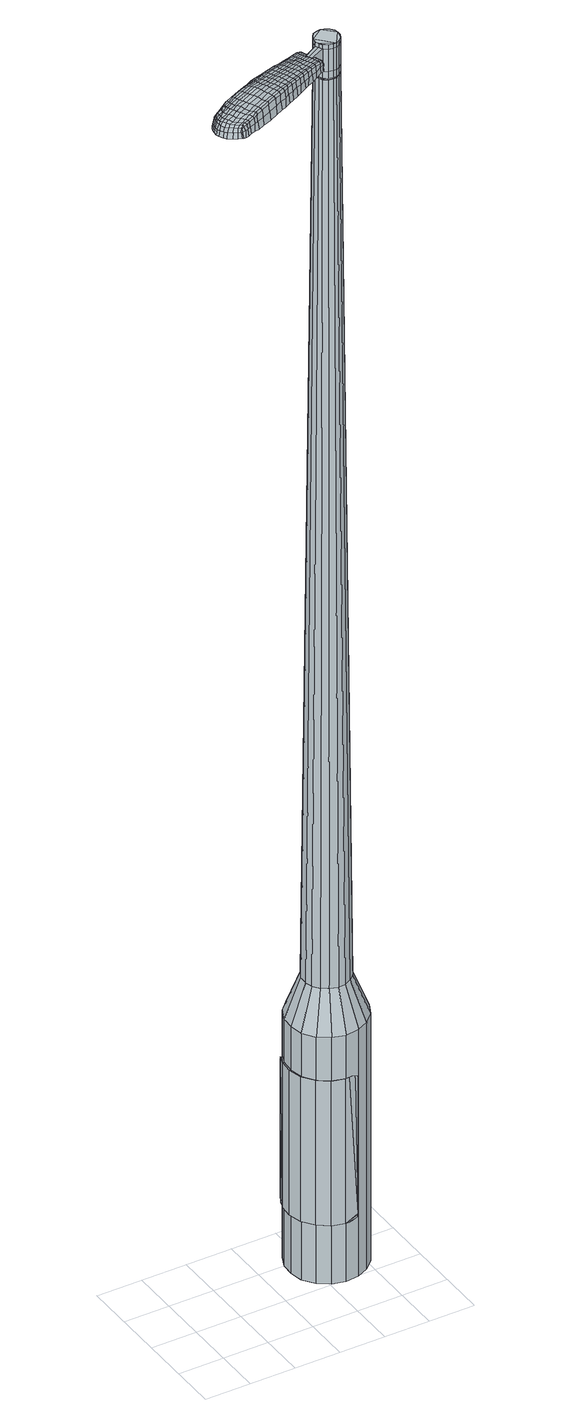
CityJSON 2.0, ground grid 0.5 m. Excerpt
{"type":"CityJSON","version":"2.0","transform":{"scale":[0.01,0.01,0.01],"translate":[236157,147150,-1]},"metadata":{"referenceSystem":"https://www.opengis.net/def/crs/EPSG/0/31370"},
"CityObjects":{
"object1":{"type":"GenericCityObject","attributes":{"cluster":450,"mean_distance_to_centroid":0.283,"new_centroid_x":236158.71,"new_centroid_y":147150.92,"mean_distance_to_camera":7.5,"H1":9.42,"H2":6.84,"Z_final":109.99,"cluster2":-1,"proj_x":236156.72,"proj_y":147146.68,"id_line":53721,"bearing_l":295.13,"distance":4.68,"orientation":"right","G_obj":205.13},"geometry":[{"type":"MultiSurface","lod":"2","boundaries":[[[0,1,2,3]],[[1,4,5,2]],[[4,6,7,5]],[[6,8,9,7]],[[8,10,11,9]],[[10,12,13,11]],[[12,14,15,13]],[[14,16,17,15]],[[16,18,19,17]],[[18,20,21,19]],[[20,22,23,21]],[[22,24,25,23]],[[24,26,27,25]],[[26,28,29,27]],[[28,30,31,29]],[[30,32,33,31]],[[32,34,35,33]],[[34,0,3,35]],[[36,37,38,39]],[[38,40,41,42]],[[41,43,42]],[[42,44,45,46]],[[45,47,46]],[[46,48,49,50]],[[49,51,50]],[[42,46,50,38]],[[50,52,39,38]],[[53,36,39]],[[2,5,7,35]],[[7,9,11,15]],[[11,13,15]],[[15,17,19,23]],[[19,21,23]],[[23,25,27,31]],[[27,29,31]],[[15,23,31,7]],[[31,33,35,7]],[[3,2,35]],[[1,0,54,55]],[[0,34,56,54]],[[34,32,57,56]],[[32,30,58,57]],[[30,28,59,58]],[[28,26,60,59]],[[26,24,61,60]],[[24,22,62,61]],[[22,20,63,62]],[[20,18,64,63]],[[18,16,65,64]],[[16,14,66,65]],[[14,12,67,66]],[[12,10,68,67]],[[10,8,69,68]],[[8,6,70,69]],[[6,4,71,70]],[[4,1,55,71]],[[55,54,72,73]],[[54,56,74,72]],[[56,57,75,74]],[[57,58,76,75]],[[58,59,77,76]],[[59,60,78,77]],[[60,61,79,78]],[[61,62,80,79]],[[62,63,81,80]],[[63,64,82,81]],[[64,65,83,82]],[[65,66,84,83]],[[66,67,85,84]],[[67,68,86,85]],[[68,69,87,86]],[[69,70,88,87]],[[70,71,89,88]],[[71,55,73,89]],[[72,90,91,92]],[[93,94,90,72]],[[95,96,94,93]],[[97,98,96,95]],[[99,100,98,97]],[[101,102,100,99]],[[103,104,102,101]],[[105,106,104,103]],[[81,107,106,105]],[[108,109,107,81]],[[83,110,109,108]],[[111,112,110,83]],[[113,114,112,111]],[[86,115,114,113]],[[116,117,115,86]],[[88,118,117,116]],[[89,119,118,88]],[[92,91,119,89]],[[120,121,122,123]],[[124,120,123,125]],[[126,124,125,127]],[[128,126,127,129]],[[130,128,129,131]],[[132,130,131,133]],[[134,132,133,135]],[[136,134,135,137]],[[138,136,137,139]],[[140,138,139,141]],[[142,140,141,143]],[[144,142,143,145]],[[146,144,145,147]],[[148,146,147,149]],[[150,148,149,151]],[[152,150,151,153]],[[73,72,92]],[[74,93,72]],[[74,75,95,93]],[[75,76,97,95]],[[76,77,99,97]],[[77,78,101,99]],[[78,79,103,101]],[[79,80,105,103]],[[80,81,105]],[[82,108,81]],[[82,83,108]],[[84,111,83]],[[84,85,113,111]],[[85,86,113]],[[87,116,86]],[[87,88,116]],[[73,92,89]],[[154,91,90]],[[154,119,91]],[[155,117,118]],[[155,115,117]],[[156,114,115]],[[156,157,112,114]],[[157,110,112]],[[158,109,110]],[[158,107,109]],[[159,106,107]],[[159,160,104,106]],[[160,161,102,104]],[[161,162,100,102]],[[162,163,98,100]],[[163,164,96,98]],[[164,165,94,96]],[[165,90,94]],[[39,52,152,166]],[[154,90,167,153]],[[53,39,166,121]],[[90,165,122,167]],[[36,53,121,120]],[[165,164,123,122]],[[37,36,120,124]],[[164,163,125,123]],[[38,37,124,126]],[[163,162,127,125]],[[40,38,126,128]],[[162,161,129,127]],[[41,40,128,130]],[[161,160,131,129]],[[43,41,130,132]],[[160,159,133,131]],[[42,43,132,134]],[[159,107,135,133]],[[44,42,134,136]],[[107,158,137,135]],[[45,44,136,138]],[[158,110,139,137]],[[47,45,138,140]],[[110,157,141,139]],[[46,47,140,142]],[[157,156,143,141]],[[48,46,142,144]],[[156,115,145,143]],[[49,48,144,146]],[[115,155,147,145]],[[51,49,146,148]],[[155,118,149,147]],[[50,51,148,150]],[[118,119,151,149]],[[52,50,150,152]],[[119,154,153,151]],[[152,153,168,169]],[[153,167,170,168]],[[167,122,171,170]],[[122,121,172,171]],[[121,166,173,172]],[[166,152,169,173]],[[174,175,176,177]],[[178,174,177,179]],[[174,178,180,181]],[[175,174,181,182]],[[183,184,185,186]],[[187,183,186,188]],[[183,187,189,190]],[[184,183,190,191]],[[192,193,194,195]],[[196,192,195,197]],[[192,196,198,199]],[[193,192,199,200]],[[201,202,203,204]],[[205,201,204,206]],[[201,205,207,208]],[[202,201,208,209]],[[210,211,212,213]],[[214,210,213,215]],[[210,214,216,217]],[[211,210,217,218]],[[219,220,221,222]],[[223,219,222,224]],[[219,223,225,226]],[[220,219,226,227]],[[228,229,230,231]],[[220,228,231,221]],[[228,220,227,232]],[[229,228,232,233]],[[234,235,236,237]],[[229,234,237,230]],[[234,229,233,238]],[[235,234,238,239]],[[240,178,179,241]],[[235,240,241,236]],[[240,235,239,242]],[[178,240,242,180]],[[243,244,245,246]],[[247,243,246,248]],[[243,247,249,250]],[[244,243,250,251]],[[252,253,254,255]],[[244,252,255,245]],[[252,244,251,256]],[[253,252,256,257]],[[258,259,260,261]],[[253,258,261,254]],[[258,253,257,262]],[[259,258,262,263]],[[264,265,266,267]],[[259,264,267,260]],[[264,259,263,268]],[[265,264,268,269]],[[270,175,182,271]],[[265,270,271,266]],[[270,265,269,272]],[[175,270,272,176]],[[273,274,275,276]],[[277,273,276,278]],[[273,277,279,280]],[[274,273,280,281]],[[282,283,284,285]],[[274,282,285,275]],[[282,274,281,286]],[[283,282,286,287]],[[288,289,290,291]],[[283,288,291,284]],[[288,283,287,292]],[[289,288,292,293]],[[294,187,188,295]],[[289,294,295,290]],[[294,289,293,296]],[[187,294,296,189]],[[297,298,299,300]],[[301,297,300,302]],[[297,301,303,304]],[[298,297,304,305]],[[306,307,308,309]],[[298,306,309,299]],[[306,298,305,310]],[[307,306,310,311]],[[312,313,314,315]],[[307,312,315,308]],[[312,307,311,316]],[[313,312,316,317]],[[318,319,320,321]],[[313,318,321,314]],[[318,313,317,322]],[[319,318,322,323]],[[324,184,191,325]],[[319,324,325,320]],[[324,319,323,326]],[[184,324,326,185]],[[327,213,212,328]],[[329,327,328,330]],[[327,329,331,332]],[[213,327,332,215]],[[333,329,330,334]],[[335,333,334,336]],[[333,335,337,338]],[[329,333,338,331]],[[339,335,336,340]],[[341,339,340,342]],[[339,341,343,344]],[[335,339,344,337]],[[345,341,342,346]],[[347,345,346,348]],[[345,347,349,350]],[[341,345,350,343]],[[351,347,348,352]],[[202,351,352,203]],[[351,202,209,353]],[[347,351,353,349]],[[354,355,200,199]],[[356,354,199,198]],[[354,356,357,358]],[[355,354,358,359]],[[360,361,359,358]],[[362,360,358,357]],[[360,362,363,364]],[[361,360,364,365]],[[366,367,365,364]],[[368,366,364,363]],[[366,368,369,370]],[[367,366,370,371]],[[372,373,371,370]],[[374,372,370,369]],[[372,374,207,205]],[[373,372,205,206]],[[375,376,377,378]],[[277,375,378,279]],[[375,277,278,379]],[[376,375,379,380]],[[381,196,197,382]],[[376,381,382,377]],[[381,376,380,383]],[[196,381,383,198]],[[384,385,386,387]],[[223,384,387,225]],[[384,223,224,388]],[[385,384,388,389]],[[390,391,392,393]],[[385,390,393,386]],[[390,385,389,394]],[[391,390,394,395]],[[396,193,200,397]],[[391,396,397,392]],[[396,391,395,398]],[[193,396,398,194]],[[399,400,401,402]],[[181,399,402,182]],[[399,181,180,403]],[[400,399,403,404]],[[405,406,407,408]],[[400,405,408,401]],[[405,400,404,409]],[[406,405,409,410]],[[411,204,203,412]],[[406,411,412,407]],[[411,406,410,413]],[[204,411,413,206]],[[414,415,416,417]],[[186,414,417,188]],[[414,186,185,418]],[[415,414,418,419]],[[420,208,207,421]],[[415,420,421,416]],[[420,415,419,422]],[[208,420,422,209]],[[423,424,425,426]],[[301,423,426,303]],[[423,301,302,427]],[[424,423,427,428]],[[429,214,215,430]],[[424,429,430,425]],[[429,424,428,431]],[[214,429,431,216]],[[432,433,434,435]],[[247,432,435,249]],[[432,247,248,436]],[[433,432,436,437]],[[438,439,440,441]],[[433,438,441,434]],[[438,433,437,442]],[[439,438,442,443]],[[444,211,218,445]],[[439,444,445,440]],[[444,439,443,446]],[[211,444,446,212]],[[447,448,437,436]],[[246,447,436,248]],[[447,246,245,449]],[[448,447,449,450]],[[451,452,443,442]],[[448,451,442,437]],[[451,448,450,453]],[[452,451,453,454]],[[455,328,212,446]],[[452,455,446,443]],[[455,452,454,456]],[[328,455,456,330]],[[457,458,459,460]],[[304,457,460,305]],[[457,304,303,426]],[[458,457,426,425]],[[461,332,331,462]],[[458,461,462,459]],[[461,458,425,430]],[[332,461,430,215]],[[463,464,450,449]],[[255,463,449,245]],[[463,255,254,465]],[[464,463,465,466]],[[467,468,454,453]],[[464,467,453,450]],[[467,464,466,469]],[[468,467,469,470]],[[471,334,330,456]],[[468,471,456,454]],[[471,468,470,472]],[[334,471,472,336]],[[473,474,475,476]],[[310,473,476,311]],[[473,310,305,460]],[[474,473,460,459]],[[477,338,337,478]],[[474,477,478,475]],[[477,474,459,462]],[[338,477,462,331]],[[479,480,466,465]],[[261,479,465,254]],[[479,261,260,481]],[[480,479,481,482]],[[483,484,470,469]],[[480,483,469,466]],[[483,480,482,485]],[[484,483,485,486]],[[487,340,336,472]],[[484,487,472,470]],[[487,484,486,488]],[[340,487,488,342]],[[489,490,491,492]],[[316,489,492,317]],[[489,316,311,476]],[[490,489,476,475]],[[493,344,343,494]],[[490,493,494,491]],[[493,490,475,478]],[[344,493,478,337]],[[495,496,482,481]],[[267,495,481,260]],[[495,267,266,497]],[[496,495,497,498]],[[499,500,486,485]],[[496,499,485,482]],[[499,496,498,501]],[[500,499,501,502]],[[503,346,342,488]],[[500,503,488,486]],[[503,500,502,504]],[[346,503,504,348]],[[505,506,507,508]],[[322,505,508,323]],[[505,322,317,492]],[[506,505,492,491]],[[509,350,349,510]],[[506,509,510,507]],[[509,506,491,494]],[[350,509,494,343]],[[511,512,498,497]],[[271,511,497,266]],[[511,271,182,402]],[[512,511,402,401]],[[513,514,502,501]],[[512,513,501,498]],[[513,512,401,408]],[[514,513,408,407]],[[515,352,348,504]],[[514,515,504,502]],[[515,514,407,412]],[[352,515,412,203]],[[516,517,419,418]],[[326,516,418,185]],[[516,326,323,508]],[[517,516,508,507]],[[518,353,209,422]],[[517,518,422,419]],[[518,517,507,510]],[[353,518,510,349]],[[519,520,380,379]],[[276,519,379,278]],[[519,276,275,521]],[[520,519,521,522]],[[523,356,198,383]],[[520,523,383,380]],[[523,520,522,524]],[[356,523,524,357]],[[525,526,527,528]],[[226,525,528,227]],[[525,226,225,387]],[[526,525,387,386]],[[529,530,531,532]],[[526,529,532,527]],[[529,526,386,393]],[[530,529,393,392]],[[533,355,359,534]],[[530,533,534,531]],[[533,530,392,397]],[[355,533,397,200]],[[535,536,522,521]],[[285,535,521,275]],[[535,285,284,537]],[[536,535,537,538]],[[539,362,357,524]],[[536,539,524,522]],[[539,536,538,540]],[[362,539,540,363]],[[541,542,543,544]],[[232,541,544,233]],[[541,232,227,528]],[[542,541,528,527]],[[545,546,547,548]],[[542,545,548,543]],[[545,542,527,532]],[[546,545,532,531]],[[549,361,365,550]],[[546,549,550,547]],[[549,546,531,534]],[[361,549,534,359]],[[551,552,538,537]],[[291,551,537,284]],[[551,291,290,553]],[[552,551,553,554]],[[555,368,363,540]],[[552,555,540,538]],[[555,552,554,556]],[[368,555,556,369]],[[557,558,559,560]],[[238,557,560,239]],[[557,238,233,544]],[[558,557,544,543]],[[561,562,563,564]],[[558,561,564,559]],[[561,558,543,548]],[[562,561,548,547]],[[565,367,371,566]],[[562,565,566,563]],[[565,562,547,550]],[[367,565,550,365]],[[567,568,554,553]],[[295,567,553,290]],[[567,295,188,417]],[[568,567,417,416]],[[569,374,369,556]],[[568,569,556,554]],[[569,568,416,421]],[[374,569,421,207]],[[570,571,404,403]],[[242,570,403,180]],[[570,242,239,560]],[[571,570,560,559]],[[572,573,410,409]],[[571,572,409,404]],[[572,571,559,564]],[[573,572,564,563]],[[574,373,206,413]],[[573,574,413,410]],[[574,573,563,566]],[[373,574,566,371]],[[575,576,577,578]],[[578,577,579,580]],[[581,579,577,582]],[[582,577,576,583]],[[584,585,586,587]],[[587,586,588,589]],[[590,588,586,591]],[[591,586,585,592]],[[593,594,595,596]],[[596,595,597,598]],[[599,597,595,600]],[[600,595,594,601]],[[602,603,604,605]],[[605,604,606,607]],[[608,606,604,609]],[[609,604,603,610]],[[611,612,613,614]],[[614,613,615,616]],[[617,615,613,618]],[[618,613,612,619]],[[620,621,622,623]],[[623,622,624,625]],[[626,624,622,627]],[[627,622,621,628]],[[629,630,631,632]],[[632,631,621,620]],[[628,621,631,633]],[[633,631,630,634]],[[635,636,637,638]],[[638,637,630,629]],[[634,630,637,639]],[[639,637,636,640]],[[580,579,641,642]],[[642,641,636,635]],[[640,636,641,643]],[[643,641,579,581]],[[644,645,646,647]],[[647,646,648,649]],[[650,648,646,651]],[[651,646,645,652]],[[653,654,655,656]],[[656,655,645,644]],[[652,645,655,657]],[[657,655,654,658]],[[659,660,661,662]],[[662,661,654,653]],[[658,654,661,663]],[[663,661,660,664]],[[665,666,667,668]],[[668,667,660,659]],[[664,660,667,669]],[[669,667,666,670]],[[583,576,671,672]],[[672,671,666,665]],[[670,666,671,673]],[[673,671,576,575]],[[674,675,676,677]],[[677,676,678,679]],[[680,678,676,681]],[[681,676,675,682]],[[683,684,685,686]],[[686,685,675,674]],[[682,675,685,687]],[[687,685,684,688]],[[689,690,691,692]],[[692,691,684,683]],[[688,684,691,693]],[[693,691,690,694]],[[589,588,695,696]],[[696,695,690,689]],[[694,690,695,697]],[[697,695,588,590]],[[698,699,700,701]],[[701,700,702,703]],[[704,702,700,705]],[[705,700,699,706]],[[707,708,709,710]],[[710,709,699,698]],[[706,699,709,711]],[[711,709,708,712]],[[713,714,715,716]],[[716,715,708,707]],[[712,708,715,717]],[[717,715,714,718]],[[719,720,721,722]],[[722,721,714,713]],[[718,714,721,723]],[[723,721,720,724]],[[592,585,725,726]],[[726,725,720,719]],[[724,720,725,727]],[[727,725,585,584]],[[611,614,728,729]],[[729,728,730,731]],[[732,730,728,733]],[[733,728,614,616]],[[731,730,734,735]],[[735,734,736,737]],[[738,736,734,739]],[[739,734,730,732]],[[737,736,740,741]],[[741,740,742,743]],[[744,742,740,745]],[[745,740,736,738]],[[743,742,746,747]],[[747,746,748,749]],[[750,748,746,751]],[[751,746,742,744]],[[749,748,752,753]],[[753,752,603,602]],[[610,603,752,754]],[[754,752,748,750]],[[601,755,756,600]],[[600,756,757,599]],[[758,757,756,759]],[[759,756,755,760]],[[760,761,762,759]],[[759,762,763,758]],[[764,763,762,765]],[[765,762,761,766]],[[766,767,768,765]],[[765,768,769,764]],[[770,769,768,771]],[[771,768,767,772]],[[772,773,774,771]],[[771,774,775,770]],[[608,775,774,606]],[[606,774,773,607]],[[776,777,778,779]],[[779,778,678,680]],[[679,678,778,780]],[[780,778,777,781]],[[598,597,782,783]],[[783,782,777,776]],[[781,777,782,784]],[[784,782,597,599]],[[785,786,787,788]],[[788,787,624,626]],[[625,624,787,789]],[[789,787,786,790]],[[791,792,793,794]],[[794,793,786,785]],[[790,786,793,795]],[[795,793,792,796]],[[601,594,797,798]],[[798,797,792,791]],[[796,792,797,799]],[[799,797,594,593]],[[800,801,802,803]],[[803,802,582,583]],[[581,582,802,804]],[[804,802,801,805]],[[806,807,808,809]],[[809,808,801,800]],[[805,801,808,810]],[[810,808,807,811]],[[602,605,812,813]],[[813,812,807,806]],[[811,807,812,814]],[[814,812,605,607]],[[815,816,817,818]],[[818,817,587,589]],[[584,587,817,819]],[[819,817,816,820]],[[608,609,821,822]],[[822,821,816,815]],[[820,816,821,823]],[[823,821,609,610]],[[824,825,826,827]],[[827,826,702,704]],[[703,702,826,828]],[[828,826,825,829]],[[616,615,830,831]],[[831,830,825,824]],[[829,825,830,832]],[[832,830,615,617]],[[833,834,835]],[[835,834,648,650]],[[649,648,834,836]],[[836,834,837]],[[838,839,840,841]],[[841,840,834,833]],[[837,834,840,842]],[[842,840,839,843]],[[619,612,844,845]],[[845,844,839,838]],[[843,839,844,846]],[[846,844,612,611]],[[837,847,848,836]],[[836,848,647,649]],[[644,647,848,849]],[[849,848,847,850]],[[843,851,852,842]],[[842,852,847,837]],[[850,847,852,853]],[[853,852,851,854]],[[611,729,169,846]],[[846,169,851,843]],[[854,851,169,855]],[[855,169,729,731]],[[856,857,858,859]],[[859,858,705,706]],[[704,705,858,827]],[[827,858,857,824]],[[732,733,860,861]],[[861,860,857,856]],[[824,857,860,831]],[[831,860,733,616]],[[850,862,863,849]],[[849,863,656,644]],[[653,656,863,864]],[[864,863,862,865]],[[854,866,867,853]],[[853,867,862,850]],[[865,862,867,868]],[[868,867,866,869]],[[731,735,870,855]],[[855,870,866,854]],[[869,866,870,871]],[[871,870,735,737]],[[872,873,874,875]],[[875,874,711,712]],[[706,711,874,859]],[[859,874,873,856]],[[738,739,876,877]],[[877,876,873,872]],[[856,873,876,861]],[[861,876,739,732]],[[865,878,879,864]],[[864,879,662,653]],[[659,662,879,880]],[[880,879,878,881]],[[869,882,883,868]],[[868,883,878,865]],[[881,878,883,884]],[[884,883,882,885]],[[737,741,886,871]],[[871,886,882,869]],[[885,882,886,887]],[[887,886,741,743]],[[888,889,890,891]],[[891,890,717,718]],[[712,717,890,875]],[[875,890,889,872]],[[744,745,892,893]],[[893,892,889,888]],[[872,889,892,877]],[[877,892,745,738]],[[881,894,895,880]],[[880,895,668,659]],[[665,668,895,896]],[[896,895,894,897]],[[885,898,899,884]],[[884,899,894,881]],[[897,894,899,900]],[[900,899,898,901]],[[743,747,902,887]],[[887,902,898,885]],[[901,898,902,903]],[[903,902,747,749]],[[904,905,906,907]],[[907,906,723,724]],[[718,723,906,891]],[[891,906,905,888]],[[750,751,908,909]],[[909,908,905,904]],[[888,905,908,893]],[[893,908,751,744]],[[897,910,911,896]],[[896,911,672,665]],[[583,672,911,803]],[[803,911,910,800]],[[901,912,913,900]],[[900,913,910,897]],[[800,910,913,809]],[[809,913,912,806]],[[749,753,914,903]],[[903,914,912,901]],[[806,912,914,813]],[[813,914,753,602]],[[820,915,916,819]],[[819,916,727,584]],[[724,727,916,907]],[[907,916,915,904]],[[610,754,917,823]],[[823,917,915,820]],[[904,915,917,909]],[[909,917,754,750]],[[781,918,919,780]],[[780,919,677,679]],[[674,677,919,920]],[[920,919,918,921]],[[599,757,922,784]],[[784,922,918,781]],[[921,918,922,923]],[[923,922,757,758]],[[924,925,926,927]],[[927,926,627,628]],[[626,627,926,788]],[[788,926,925,785]],[[928,929,930,931]],[[931,930,925,924]],[[785,925,930,794]],[[794,930,929,791]],[[760,755,932,933]],[[933,932,929,928]],[[791,929,932,798]],[[798,932,755,601]],[[921,934,935,920]],[[920,935,686,674]],[[683,686,935,936]],[[936,935,934,937]],[[758,763,938,923]],[[923,938,934,921]],[[937,934,938,939]],[[939,938,763,764]],[[940,941,942,943]],[[943,942,633,634]],[[628,633,942,927]],[[927,942,941,924]],[[944,945,946,947]],[[947,946,941,940]],[[924,941,946,931]],[[931,946,945,928]],[[766,761,948,949]],[[949,948,945,944]],[[928,945,948,933]],[[933,948,761,760]],[[937,950,951,936]],[[936,951,692,683]],[[689,692,951,952]],[[952,951,950,953]],[[764,769,954,939]],[[939,954,950,937]],[[953,950,954,955]],[[955,954,769,770]],[[956,957,958,959]],[[959,958,639,640]],[[634,639,958,943]],[[943,958,957,940]],[[960,961,962,963]],[[963,962,957,956]],[[940,957,962,947]],[[947,962,961,944]],[[772,767,964,965]],[[965,964,961,960]],[[944,961,964,949]],[[949,964,767,766]],[[953,966,967,952]],[[952,967,696,689]],[[589,696,967,818]],[[818,967,966,815]],[[770,775,968,955]],[[955,968,966,953]],[[815,966,968,822]],[[822,968,775,608]],[[805,969,970,804]],[[804,970,643,581]],[[640,643,970,959]],[[959,970,969,956]],[[811,971,972,810]],[[810,972,969,805]],[[956,969,972,963]],[[963,972,971,960]],[[607,773,973,814]],[[814,973,971,811]],[[960,971,973,965]],[[965,973,773,772]],[[575,578,177,176]],[[578,580,179,177]],[[590,591,190,189]],[[591,592,191,190]],[[593,596,195,194]],[[596,598,197,195]],[[617,618,217,216]],[[618,619,218,217]],[[620,623,222,221]],[[623,625,224,222]],[[629,632,231,230]],[[632,620,221,231]],[[635,638,237,236]],[[638,629,230,237]],[[580,642,241,179]],[[642,635,236,241]],[[650,651,250,249]],[[651,652,251,250]],[[652,657,256,251]],[[657,658,257,256]],[[658,663,262,257]],[[663,664,263,262]],[[664,669,268,263]],[[669,670,269,268]],[[670,673,272,269]],[[673,575,176,272]],[[680,681,280,279]],[[681,682,281,280]],[[682,687,286,281]],[[687,688,287,286]],[[688,693,292,287]],[[693,694,293,292]],[[694,697,296,293]],[[697,590,189,296]],[[698,701,300,299]],[[701,703,302,300]],[[707,710,309,308]],[[710,698,299,309]],[[713,716,315,314]],[[716,707,308,315]],[[719,722,321,320]],[[722,713,314,321]],[[592,726,325,191]],[[726,719,320,325]],[[776,779,378,377]],[[779,680,279,378]],[[598,783,382,197]],[[783,776,377,382]],[[625,789,388,224]],[[789,790,389,388]],[[790,795,394,389]],[[795,796,395,394]],[[796,799,398,395]],[[799,593,194,398]],[[703,828,427,302]],[[828,829,428,427]],[[829,832,431,428]],[[832,617,216,431]],[[833,835,435,434]],[[835,650,249,435]],[[838,841,441,440]],[[841,833,434,441]],[[619,845,445,218]],[[845,838,440,445]],[[974,975,976,977]],[[978,979,977,976]],[[980,981,982,983]],[[984,985,986,987]],[[975,988,989,976]],[[990,978,976,989]],[[991,980,983,992]],[[993,994,985,984]],[[988,995,996,989]],[[996,997,990,989]],[[998,991,992,999]],[[1000,994,993,1001]],[[995,1002,1003,996]],[[1003,1004,997,996]],[[1005,998,999,1006]],[[1007,1000,1001,1008]],[[1009,1010,1011,1012]],[[1013,1014,1010,1009]],[[1013,1015,1016,1014]],[[1015,1017,1018,1016]],[[1019,1020,1021,1022]],[[1023,1024,1020,1019]],[[1025,1026,1024,1023]],[[1027,1028,1026,1025]],[[1022,1011,1010,1019]],[[1019,1010,1014,1023]],[[1014,1016,1025,1023]],[[1016,1018,1027,1025]],[[983,982,979,978]],[[992,983,978,990]],[[997,999,992,990]],[[1004,1006,999,997]],[[984,987,981,980]],[[993,984,980,991]],[[1001,993,991,998]],[[1008,1001,998,1005]],[[985,1009,1012,986]],[[994,1013,1009,985]],[[1015,1013,994,1000]],[[1017,1015,1000,1007]],[[1029,1030,1031,1032]],[[1031,1033,1034,1035]],[[1031,1035,1036,1037]],[[1031,1037,1032]],[[1038,1029,1032,1039]],[[1040,1039,1032,1041]],[[1042,1041,1032]],[[1043,1031,1030,1044]],[[1045,1043,1044,1046]],[[1047,1045,1046,1048]],[[1049,1047,1048,1050]],[[1051,1049,1050,1052]],[[1052,1053,1054,1055]],[[1052,1055,1056,1057]],[[1052,1057,1058,1059]],[[1058,1060,1061,1062]],[[1058,1062,1063,1064]],[[1058,1064,1059]],[[1052,1059,1051]],[[1065,1066,1030,1029]],[[1067,1068,1033,1031]],[[1069,1070,1042,1032]],[[1066,1071,1044,1030]],[[1072,1067,1031,1043]],[[1071,1073,1046,1044]],[[1074,1072,1043,1045]],[[1073,1075,1048,1046]],[[1076,1074,1045,1047]],[[1075,1077,1050,1048]],[[1078,1076,1047,1049]],[[1077,1079,1052,1050]],[[1080,1078,1049,1051]],[[1079,1081,1053,1052]],[[1082,1083,1060,1058]],[[1084,1080,1051,1059]],[[1054,1053,1081,1085]],[[1055,1054,1085,1086]],[[1056,1055,1086,1087]],[[1057,1056,1087,1088]],[[1058,1057,1088,1082]],[[1089,1065,1029,1038]],[[1090,1089,1038,1039]],[[1091,1090,1039,1040]],[[1092,1091,1040,1041]],[[1070,1092,1041,1042]],[[1034,1033,1068,1093]],[[1061,1060,1083,1094]],[[1035,1034,1093,1095]],[[1036,1035,1095,1096]],[[1037,1036,1096,1097]],[[1032,1037,1097,1069]],[[1062,1061,1094,1098]],[[1063,1062,1098,1099]],[[1064,1063,1099,1100]],[[1059,1064,1100,1084]]]}]}
},
"vertices":[
[131,72,384],[128,86,384],[128,86,96],[131,72,96],[129,100,384],[129,100,96],[135,114,384],[135,114,96],[145,124,384],[145,124,96],[159,130,384],[159,130,96],[173,132,384],[173,132,96],[188,128,384],[188,128,96],[200,119,384],[200,119,96],[208,107,384],[208,107,96],[212,93,384],[212,93,96],[211,79,384],[211,79,96],[204,65,384],[204,65,96],[194,55,384],[194,55,96],[181,49,384],[181,49,96],[166,47,384],[166,47,96],[152,51,384],[152,51,96],[140,59,384],[140,59,96],[164,77,1524],[169,76,1524],[173,76,1524],[158,84,1524],[177,78,1524],[181,82,1524],[183,91,1524],[183,86,1524],[182,95,1524],[179,99,1524],[171,103,1524],[175,102,1524],[166,102,1524],[162,101,1524],[157,93,1524],[159,97,1524],[156,88,1524],[160,80,1524],[147,79,429],[145,87,429],[152,72,429],[159,67,429],[168,64,429],[176,65,429],[184,69,429],[190,75,429],[194,83,429],[195,92,429],[193,100,429],[187,107,429],[180,112,429],[172,115,429],[163,114,429],[155,110,429],[149,104,429],[145,96,429],[158,84,1483],[156,88,1483],[160,80,1483],[164,77,1483],[169,76,1483],[173,76,1483],[177,78,1483],[181,82,1483],[183,86,1483],[183,91,1483],[182,95,1483],[179,99,1483],[175,102,1483],[171,103,1483],[166,102,1483],[162,101,1483],[159,97,1483],[157,93,1483],[158,84,1485],[157,88,1485],[157,88,1483],[161,80,1483],[161,80,1485],[164,78,1483],[164,78,1485],[169,77,1483],[169,77,1485],[173,77,1483],[173,77,1485],[177,79,1483],[177,79,1485],[180,82,1483],[180,82,1485],[182,86,1483],[182,86,1485],[183,91,1485],[181,95,1483],[181,95,1485],[179,99,1485],[175,101,1483],[175,101,1485],[171,102,1483],[171,102,1485],[166,102,1485],[162,100,1483],[162,100,1485],[159,97,1485],[157,93,1485],[164,77,1519],[160,80,1519],[160,80,1493],[164,77,1493],[169,76,1519],[169,76,1493],[173,76,1519],[173,76,1493],[177,78,1519],[177,78,1493],[181,82,1519],[181,82,1493],[183,86,1519],[183,86,1493],[183,91,1519],[183,91,1493],[182,95,1519],[182,95,1493],[179,99,1519],[179,99,1493],[175,102,1519],[175,102,1493],[171,103,1519],[171,103,1493],[166,102,1519],[166,102,1493],[162,101,1519],[162,101,1493],[159,97,1519],[159,97,1493],[157,93,1519],[157,93,1493],[156,88,1519],[156,88,1493],[156,88,1485],[162,101,1485],[171,103,1485],[175,102,1485],[182,95,1485],[183,86,1485],[181,82,1485],[177,78,1485],[173,76,1485],[169,76,1485],[164,77,1485],[160,80,1485],[158,84,1519],[158,84,1493],[139,79,1513],[139,79,1518],[141,76,1513],[142,73,1513],[142,73,1518],[141,76,1518],[65,62,1519],[72,65,1518],[70,66,1509],[63,63,1510],[57,59,1519],[56,59,1510],[59,58,1526],[67,61,1525],[73,64,1525],[81,27,1519],[88,30,1518],[88,32,1525],[82,29,1525],[74,23,1519],[74,25,1526],[73,21,1510],[81,25,1510],[87,28,1509],[8,12,1519],[6,15,1519],[5,15,1513],[7,11,1513],[10,9,1519],[9,8,1513],[12,9,1524],[9,12,1524],[7,16,1524],[75,43,1530],[81,46,1529],[80,49,1529],[73,46,1530],[66,39,1531],[65,43,1531],[68,36,1530],[76,40,1530],[83,43,1529],[148,78,1512],[146,80,1512],[145,80,1517],[146,77,1517],[149,75,1512],[148,75,1517],[148,74,1506],[147,77,1506],[146,80,1506],[12,36,1519],[15,37,1519],[14,38,1512],[11,37,1512],[10,34,1518],[9,35,1512],[11,34,1522],[13,35,1523],[16,36,1524],[19,40,1519],[24,43,1519],[22,44,1512],[18,41,1512],[20,39,1524],[25,42,1525],[29,46,1519],[36,49,1519],[35,50,1511],[28,46,1511],[30,45,1526],[38,48,1526],[47,54,1519],[45,55,1510],[48,53,1526],[134,90,1513],[127,87,1513],[128,86,1518],[135,89,1517],[139,91,1512],[139,90,1516],[138,92,1506],[132,90,1507],[125,87,1507],[120,84,1514],[113,81,1515],[114,80,1520],[121,83,1519],[118,85,1507],[111,82,1507],[106,79,1515],[99,76,1516],[100,75,1522],[107,78,1521],[104,79,1508],[97,77,1508],[92,73,1517],[85,70,1517],[87,69,1524],[93,72,1523],[90,74,1508],[83,71,1509],[78,68,1518],[80,67,1524],[77,68,1509],[27,3,1519],[30,4,1519],[30,5,1524],[26,4,1523],[24,3,1518],[24,4,1522],[24,1,1512],[26,1,1512],[30,2,1512],[34,6,1519],[40,8,1519],[40,9,1525],[34,7,1524],[34,4,1512],[39,6,1512],[45,10,1519],[53,13,1519],[53,15,1526],[45,11,1526],[45,8,1511],[52,11,1511],[63,18,1519],[63,20,1526],[63,16,1510],[146,62,1513],[140,58,1513],[139,57,1507],[146,61,1507],[151,65,1512],[151,64,1506],[150,65,1516],[147,63,1517],[140,60,1518],[133,55,1514],[127,51,1515],[126,50,1507],[133,53,1507],[133,56,1519],[127,53,1520],[120,48,1515],[114,44,1516],[113,42,1508],[120,46,1508],[120,49,1521],[114,46,1522],[107,41,1517],[101,37,1517],[100,35,1509],[107,39,1508],[107,42,1523],[101,39,1524],[94,34,1518],[94,32,1509],[94,36,1524],[142,75,1519],[140,77,1519],[135,72,1520],[134,74,1520],[136,69,1520],[143,72,1519],[128,69,1522],[127,71,1522],[121,66,1523],[120,68,1523],[123,63,1523],[129,66,1521],[115,62,1524],[113,65,1524],[108,59,1525],[107,62,1525],[109,56,1525],[116,59,1524],[101,56,1526],[100,59,1526],[95,53,1527],[93,56,1527],[96,50,1527],[103,53,1526],[88,50,1528],[87,53,1528],[89,46,1528],[12,14,1527],[10,17,1527],[14,11,1526],[18,12,1527],[16,16,1528],[14,19,1528],[22,18,1529],[20,22,1529],[24,15,1528],[30,18,1530],[28,21,1530],[27,25,1530],[35,25,1531],[33,28,1531],[37,21,1530],[45,25,1531],[43,28,1531],[42,32,1531],[55,34,1531],[53,37,1531],[57,30,1531],[22,3,1518],[19,3,1519],[18,2,1513],[22,1,1513],[23,4,1523],[20,5,1523],[15,6,1519],[14,5,1513],[16,7,1524],[9,32,1518],[7,30,1518],[9,30,1523],[10,32,1523],[8,33,1513],[6,30,1513],[6,26,1519],[5,23,1519],[7,23,1524],[8,27,1523],[5,27,1513],[4,23,1513],[5,19,1519],[7,19,1524],[4,19,1513],[68,60,1528],[68,58,1528],[75,61,1528],[74,63,1527],[60,56,1528],[60,54,1529],[69,55,1529],[71,52,1530],[77,55,1529],[76,58,1528],[61,52,1529],[62,49,1530],[72,49,1530],[79,52,1529],[63,46,1531],[81,30,1528],[80,32,1529],[72,28,1529],[73,26,1528],[88,34,1527],[86,36,1528],[78,36,1529],[70,32,1530],[85,39,1528],[153,67,1512],[152,69,1512],[150,69,1517],[151,67,1517],[152,66,1506],[151,68,1506],[150,72,1512],[149,72,1517],[150,71,1506],[141,91,1512],[142,90,1512],[141,90,1506],[140,92,1506],[140,90,1517],[141,89,1517],[143,88,1512],[144,85,1512],[143,85,1506],[142,88,1506],[142,87,1517],[143,84,1517],[145,83,1512],[144,83,1506],[144,82,1517],[136,88,1519],[136,86,1519],[129,85,1520],[129,83,1520],[137,84,1519],[138,82,1519],[130,81,1520],[131,79,1520],[139,80,1519],[133,77,1520],[146,65,1519],[146,66,1519],[139,63,1520],[140,61,1520],[144,69,1519],[138,66,1520],[122,82,1521],[122,81,1521],[115,79,1522],[116,78,1522],[124,78,1521],[125,76,1521],[117,76,1522],[118,73,1523],[126,74,1522],[119,71,1523],[133,58,1521],[132,59,1521],[126,56,1522],[126,54,1522],[131,63,1521],[124,59,1522],[108,76,1523],[109,75,1523],[101,74,1524],[102,72,1524],[110,73,1523],[111,70,1524],[103,70,1525],[104,67,1525],[112,67,1524],[105,64,1525],[120,51,1523],[119,53,1523],[112,49,1524],[113,47,1524],[118,56,1524],[111,53,1525],[94,71,1525],[95,69,1525],[88,68,1526],[88,66,1526],[96,67,1526],[97,64,1526],[89,64,1527],[91,61,1527],[99,61,1526],[92,58,1527],[107,44,1525],[106,46,1525],[99,42,1526],[100,40,1526],[104,49,1526],[98,46,1527],[81,65,1527],[82,64,1527],[83,61,1527],[84,58,1528],[85,55,1528],[94,37,1527],[93,39,1527],[91,43,1528],[25,5,1525],[22,6,1525],[28,6,1526],[26,7,1526],[18,8,1526],[22,9,1527],[12,33,1525],[11,31,1525],[14,33,1526],[15,35,1525],[10,28,1525],[9,24,1526],[13,26,1527],[14,30,1526],[9,21,1526],[13,23,1527],[33,8,1526],[31,9,1527],[39,10,1527],[37,12,1528],[27,12,1528],[34,14,1529],[20,37,1526],[19,35,1527],[25,38,1528],[25,40,1527],[19,32,1527],[18,29,1528],[25,32,1529],[25,35,1528],[19,25,1528],[25,28,1530],[45,13,1528],[43,14,1529],[52,16,1528],[50,18,1529],[40,17,1529],[48,21,1530],[31,43,1528],[31,41,1528],[38,45,1529],[38,47,1528],[31,38,1529],[31,35,1530],[39,39,1530],[39,42,1530],[32,31,1530],[40,35,1531],[63,21,1529],[61,23,1529],[59,26,1530],[49,52,1528],[49,50,1529],[50,47,1530],[51,44,1530],[52,40,1531],[71,64,1509],[73,63,1518],[66,60,1518],[64,61,1509],[58,57,1519],[56,58,1510],[60,56,1525],[67,59,1525],[74,62,1525],[87,34,1525],[87,32,1518],[80,29,1518],[81,31,1525],[73,25,1519],[73,27,1525],[72,23,1510],[80,27,1509],[86,30,1509],[7,16,1513],[8,16,1519],[9,13,1519],[9,13,1513],[12,10,1519],[11,10,1513],[13,11,1524],[11,14,1524],[9,17,1524],[79,49,1528],[81,46,1528],[74,43,1529],[73,46,1529],[66,39,1529],[65,42,1529],[68,36,1529],[76,40,1529],[82,43,1528],[144,79,1516],[144,79,1512],[145,77,1512],[145,77,1516],[147,74,1512],[146,74,1516],[146,74,1506],[145,76,1506],[144,79,1506],[15,37,1512],[16,36,1519],[14,34,1518],[12,35,1512],[12,33,1518],[11,34,1512],[13,32,1522],[14,33,1523],[17,35,1523],[23,42,1512],[25,41,1519],[20,38,1519],[19,39,1512],[21,37,1524],[26,40,1525],[35,48,1511],[37,47,1519],[30,44,1519],[28,45,1511],[31,43,1525],[38,46,1526],[47,52,1519],[46,53,1510],[49,51,1526],[128,84,1518],[127,85,1513],[134,88,1513],[135,87,1517],[139,89,1512],[139,88,1515],[138,90,1506],[133,88,1506],[126,86,1507],[115,79,1520],[113,79,1514],[120,82,1514],[122,81,1519],[119,83,1507],[112,80,1507],[101,73,1522],[100,74,1516],[106,77,1515],[108,76,1521],[105,77,1508],[98,75,1508],[87,67,1523],[86,68,1517],[93,71,1516],[94,70,1522],[91,72,1508],[84,69,1508],[79,66,1517],[81,65,1524],[77,67,1509],[29,7,1523],[29,6,1519],[26,5,1518],[26,6,1523],[24,5,1518],[24,6,1522],[24,3,1512],[26,3,1512],[29,4,1512],[39,11,1525],[39,10,1519],[34,8,1519],[34,9,1524],[33,6,1512],[39,8,1512],[52,17,1526],[52,15,1519],[45,12,1519],[45,13,1525],[44,10,1511],[51,13,1511],[62,20,1519],[62,22,1526],[62,18,1510],[138,59,1507],[139,60,1513],[145,64,1513],[145,62,1506],[150,66,1512],[149,65,1506],[149,67,1515],[145,65,1517],[139,61,1518],[125,51,1507],[126,53,1514],[132,57,1514],[132,55,1507],[132,58,1519],[126,54,1520],[112,44,1508],[113,46,1516],[119,49,1515],[119,48,1508],[119,51,1521],[113,47,1522],[99,37,1508],[100,39,1517],[106,42,1516],[106,41,1508],[106,44,1522],[100,41,1523],[93,35,1517],[93,34,1509],[93,37,1524],[141,75,1518],[140,77,1518],[134,72,1519],[133,74,1519],[135,69,1519],[142,72,1518],[128,68,1520],[126,71,1520],[121,65,1521],[120,68,1521],[122,63,1521],[129,66,1520],[114,62,1523],[113,65,1523],[107,59,1524],[106,62,1524],[109,56,1524],[115,59,1523],[101,56,1525],[99,58,1525],[94,53,1526],[93,55,1526],[95,50,1526],[102,53,1525],[87,50,1527],[86,52,1527],[89,46,1527],[11,18,1526],[13,15,1526],[15,12,1525],[19,13,1526],[16,16,1526],[15,19,1526],[21,22,1528],[22,19,1528],[24,16,1527],[31,19,1528],[29,22,1529],[27,25,1529],[34,28,1530],[35,25,1530],[37,22,1529],[45,25,1530],[43,29,1530],[42,32,1530],[53,37,1530],[55,34,1530],[56,31,1530],[20,4,1513],[20,5,1518],[22,5,1518],[22,3,1512],[23,6,1523],[21,6,1523],[16,7,1519],[15,7,1513],[17,8,1523],[11,29,1523],[9,29,1518],[11,31,1518],[12,31,1523],[9,32,1512],[8,30,1512],[9,23,1523],[7,23,1519],[8,26,1519],[10,26,1523],[7,26,1513],[7,23,1513],[7,19,1519],[9,20,1524],[7,19,1513],[75,60,1527],[68,57,1527],[68,58,1527],[74,61,1526],[60,55,1527],[60,54,1528],[77,55,1528],[70,52,1528],[69,55,1528],[76,58,1527],[61,51,1528],[62,48,1529],[72,49,1529],[78,52,1528],[63,45,1529],[72,29,1528],[80,33,1527],[80,32,1527],[73,28,1527],[87,35,1526],[86,36,1527],[78,36,1528],[70,32,1528],[84,39,1527],[149,68,1516],[150,68,1512],[150,67,1512],[149,67,1516],[150,66,1506],[149,67,1506],[148,71,1512],[147,71,1516],[148,70,1506],[139,89,1506],[140,89,1512],[139,90,1506],[139,89,1516],[139,88,1516],[141,84,1506],[142,84,1512],[141,87,1512],[140,87,1506],[140,86,1516],[141,83,1516],[143,82,1512],[142,82,1506],[143,81,1516],[135,86,1518],[135,87,1518],[129,84,1519],[129,83,1519],[137,82,1518],[136,84,1518],[130,81,1519],[131,79,1519],[132,76,1519],[138,63,1519],[145,66,1518],[145,65,1518],[139,62,1519],[143,69,1518],[137,66,1519],[122,80,1520],[122,81,1520],[115,78,1521],[115,77,1521],[124,76,1520],[123,78,1520],[116,75,1521],[117,73,1521],[125,73,1520],[119,70,1521],[125,56,1521],[132,59,1520],[132,58,1520],[126,55,1521],[130,62,1520],[124,59,1521],[108,74,1522],[108,75,1522],[101,72,1523],[102,71,1523],[111,70,1522],[109,72,1522],[103,69,1523],[104,67,1524],[112,67,1523],[105,64,1524],[112,49,1523],[118,53,1522],[119,52,1522],[112,48,1523],[117,56,1522],[110,53,1523],[95,69,1524],[94,70,1524],[88,67,1525],[88,66,1525],[97,64,1525],[96,66,1524],[89,63,1525],[90,61,1526],[98,61,1525],[92,58,1526],[99,43,1525],[105,46,1524],[106,45,1524],[99,41,1525],[104,49,1524],[97,46,1525],[81,63,1526],[81,64,1526],[84,58,1527],[82,60,1526],[85,55,1527],[92,39,1526],[93,38,1526],[91,43,1526],[23,7,1524],[25,6,1524],[28,8,1525],[26,8,1525],[19,9,1525],[22,10,1525],[16,32,1525],[13,30,1524],[14,32,1524],[17,34,1525],[14,26,1526],[11,24,1525],[11,27,1524],[15,29,1525],[11,21,1525],[14,23,1526],[31,10,1526],[33,9,1526],[39,12,1526],[37,13,1527],[28,13,1526],[34,15,1527],[26,38,1527],[20,35,1526],[21,36,1526],[26,39,1526],[26,32,1528],[19,29,1527],[20,32,1526],[25,35,1527],[20,25,1527],[26,28,1528],[43,15,1527],[44,14,1527],[51,17,1527],[50,18,1528],[40,18,1528],[48,22,1529],[39,44,1528],[31,40,1527],[32,42,1527],[39,45,1527],[40,38,1529],[32,34,1529],[31,38,1528],[39,41,1528],[32,31,1529],[40,35,1530],[61,24,1528],[62,22,1528],[59,27,1529],[49,49,1528],[49,50,1528],[51,43,1529],[50,46,1529],[52,40,1530],[138,90,1508],[141,84,1508],[111,71,1509],[108,78,1509],[92,63,1510],[88,70,1510],[55,46,1512],[51,55,1512],[68,63,1511],[72,54,1511],[39,39,1513],[27,33,1514],[23,41,1514],[35,47,1513],[144,78,1508],[115,64,1509],[95,55,1510],[59,38,1512],[76,46,1511],[43,30,1513],[31,25,1514],[147,72,1508],[118,57,1509],[99,47,1510],[63,30,1512],[80,37,1511],[35,17,1514],[47,22,1513],[150,66,1508],[121,50,1509],[102,39,1510],[67,21,1512],[84,29,1511],[38,9,1514],[51,14,1513],[15,27,1514],[11,23,1514],[8,30,1514],[12,34,1514],[19,19,1514],[14,17,1514],[22,11,1514],[17,11,1514],[26,4,1514],[20,4,1514],[8,19,1515],[7,15,1515],[6,16,1515],[6,23,1515],[10,15,1515],[7,14,1515],[12,11,1515],[8,13,1515],[14,7,1515],[8,12,1515],[169,46,334],[165,46,334],[165,46,165],[179,47,171],[169,46,165],[173,47,165],[176,47,166],[178,47,167],[179,47,169],[173,47,334],[176,47,333],[178,47,332],[179,47,331],[179,47,328],[151,50,165],[151,50,334],[139,59,165],[139,59,334],[130,71,165],[130,71,334],[126,86,165],[126,86,334],[127,100,165],[127,100,334],[129,104,334],[130,108,334],[132,110,333],[132,112,332],[133,113,331],[133,114,328],[129,104,165],[133,114,171],[133,113,169],[132,112,167],[132,110,166],[130,108,165],[169,49,334],[165,49,334],[165,49,165],[169,49,165],[179,50,171],[179,50,328],[152,53,334],[152,53,165],[141,61,334],[141,61,165],[133,72,334],[133,72,165],[129,86,334],[129,86,165],[130,100,334],[130,100,165],[131,103,334],[136,113,328],[136,113,171],[131,103,165],[133,107,334],[134,109,333],[135,111,332],[135,112,331],[173,49,334],[175,50,333],[177,50,332],[179,50,331],[173,49,165],[135,112,169],[175,50,166],[177,50,167],[179,50,169],[135,111,167],[134,109,166],[133,107,165]
]}
